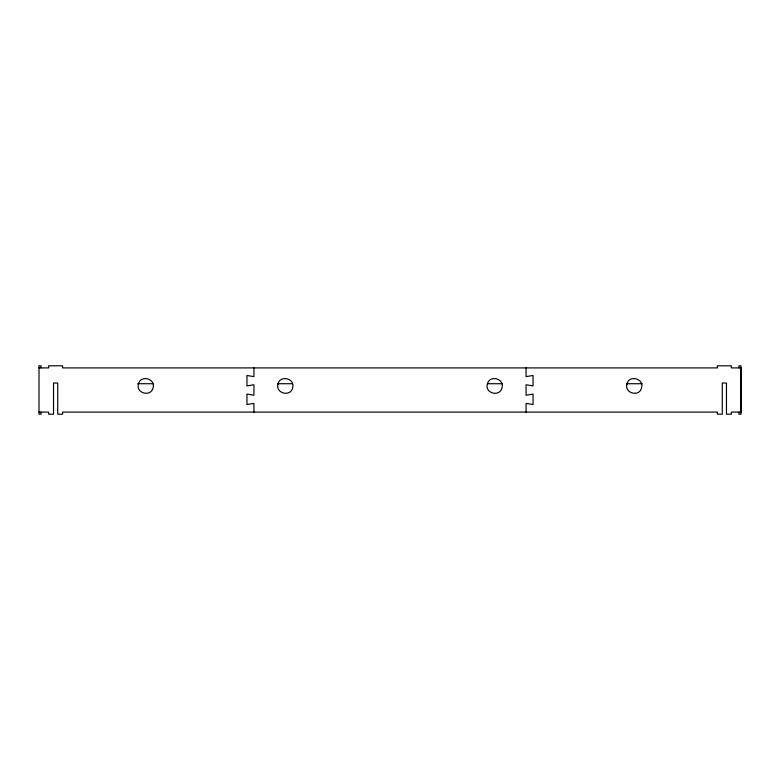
<?xml version="1.0" encoding="UTF-8"?>
<svg xmlns="http://www.w3.org/2000/svg" width="780" height="780" viewBox="0 0 780 780"><rect width="100%" height="100%" fill="white"/><g stroke="black" fill="none" stroke-linecap="round" stroke-linejoin="round"><path stroke-width="1.17" d="M39 367.906L48.652 367.906L48.652 365.81L62.605 365.81L62.605 367.906L717.395 367.906L717.395 365.81L731.347 365.81L731.347 367.906L741 367.906L741 412.094L731.347 412.094L731.347 414.19L726.463 414.19L726.463 383.019L722.28 383.019L722.28 414.19L717.395 414.19L717.395 412.094L62.605 412.094L62.605 414.19L57.72 414.19L57.72 383.019L53.537 383.019L53.537 414.19L48.652 414.19L48.652 412.094L39 412.094M137.738 383.721L153.582 383.721M277.885 383.721L292.51 383.721M487.49 383.721L502.115 383.721M626.418 383.721L642.262 383.721M738.904 367.906L738.904 365.81L741 365.81L741 414.19L738.904 414.19L738.904 412.094M526.071 367.906L526.071 376.623L533.052 375.463L533.052 385.934L526.071 384.764L526.071 395.236L533.052 394.066L533.052 404.537L526.071 403.377L526.071 412.094M253.929 367.906L253.929 376.623L246.948 375.463L246.948 385.934L253.929 384.764L253.929 395.236L246.948 394.066L246.948 404.537L253.929 403.377L253.929 412.094M41.096 367.906L41.096 365.81L39 365.81L39 414.19L41.096 414.19L41.096 412.094M138.46 383.974C135.593 393.256 150.91 397.361 153.065 387.884C155.932 378.602 140.624 374.498 138.46 383.974M278.021 383.974C275.155 393.256 290.472 397.361 292.627 387.884C295.503 378.602 280.186 374.498 278.021 383.974M487.373 383.974C484.497 393.256 499.814 397.361 501.979 387.884C504.845 378.602 489.528 374.498 487.373 383.974M626.935 383.974C624.068 393.256 639.376 397.361 641.54 387.884C644.407 378.602 629.09 374.498 626.935 383.974"/></g></svg>
